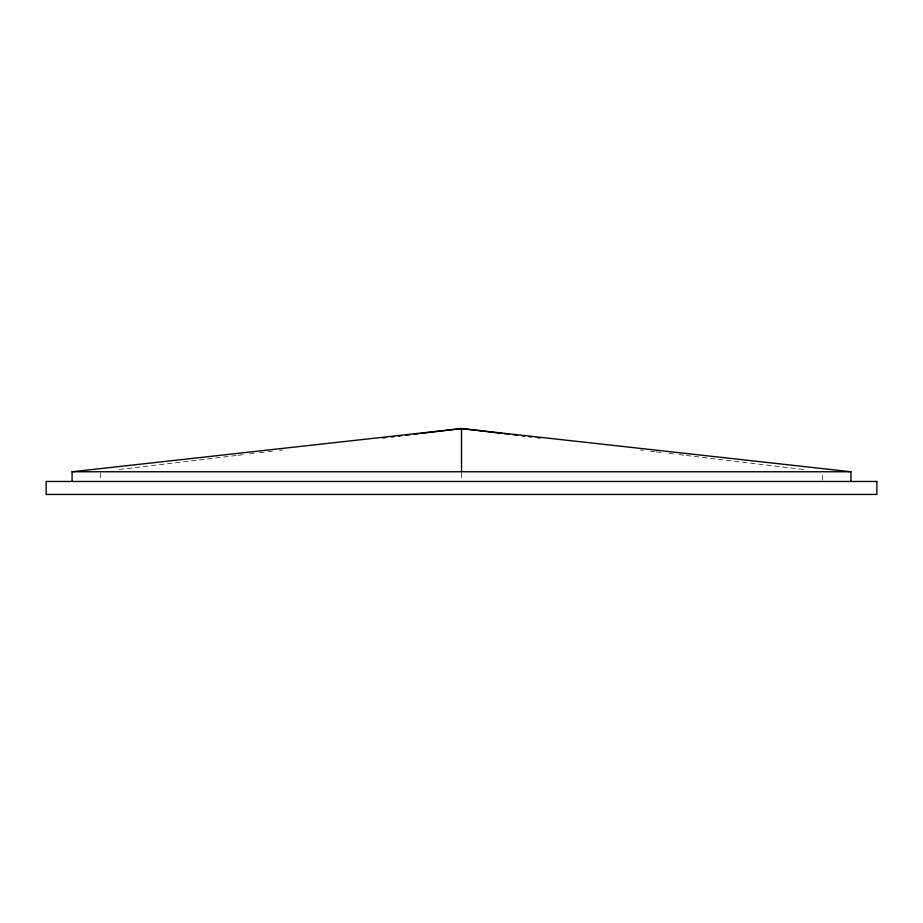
<?xml version="1.0" encoding="UTF-8"?>
<svg xmlns="http://www.w3.org/2000/svg" width="923" height="923" viewBox="0 0 923 923"><rect width="100%" height="100%" fill="white"/><g stroke="black" fill="none" stroke-linecap="round" stroke-linejoin="round"><path stroke-width="0.69" stroke-dasharray="4.62 3.46" d="M822.335 480.087L822.347 473.141M119.275 469.519L236.692 455.466M238.122 455.304L243.845 454.612M249.579 453.931L253.871 453.412M259.594 452.731L266.759 451.866M268.189 451.705L272.481 451.185M279.646 450.332L282.507 449.986M640.493 449.986L643.354 450.332M650.519 451.185L654.811 451.705M656.241 451.866L663.406 452.731M669.129 453.412L673.421 453.931M679.155 454.612L684.878 455.304M686.308 455.466L803.725 469.519M100.653 473.141L100.665 480.087M461.5 473.141L461.5 480.087"/><path stroke-width="1.38" d="M382.745 437.987L385.606 437.652M391.34 436.96L394.202 436.614M398.494 436.106L401.355 435.76M405.659 435.252L409.95 434.733M414.242 434.214L418.546 433.706M421.407 433.36L461.5 428.56L850.937 471.757L850.948 481.471M72.086 481.471L72.086 471.757L461.5 428.56L501.593 433.36M72.086 471.757L850.937 471.757M504.454 433.706L508.758 434.214M513.05 434.733L517.341 435.252M521.645 435.76L524.506 436.106M528.798 436.614L531.66 436.96M537.394 437.652L540.255 437.987M461.5 428.56L461.5 471.757M876.85 481.471L46.15 481.471L46.15 494.44L876.85 494.44L876.85 481.471"/></g></svg>
